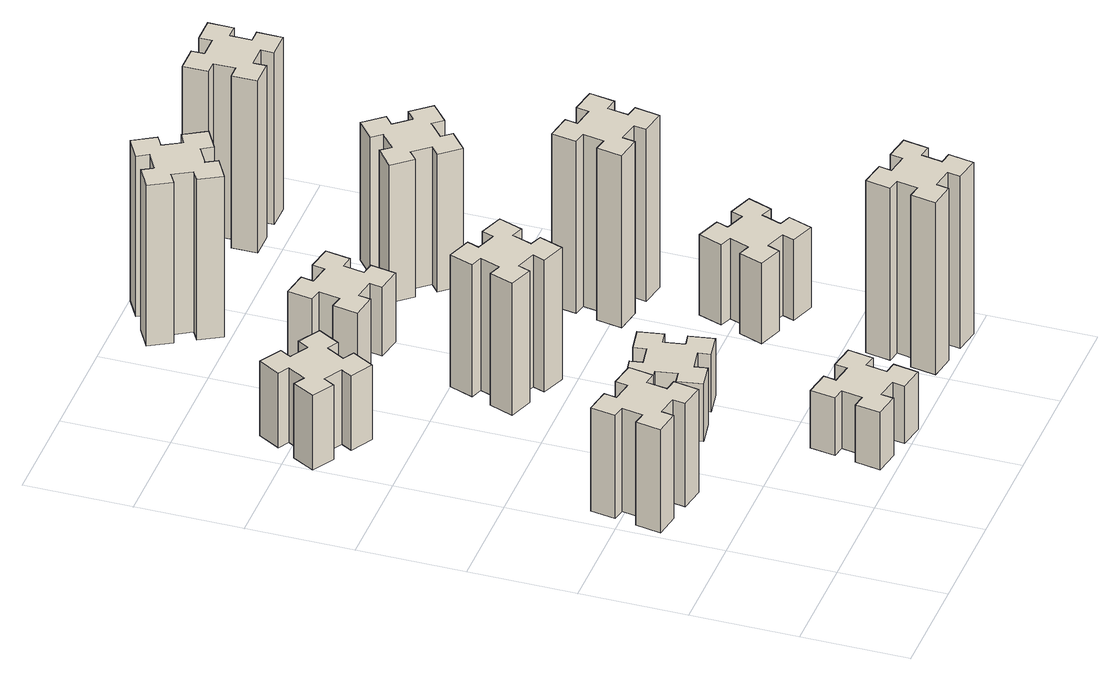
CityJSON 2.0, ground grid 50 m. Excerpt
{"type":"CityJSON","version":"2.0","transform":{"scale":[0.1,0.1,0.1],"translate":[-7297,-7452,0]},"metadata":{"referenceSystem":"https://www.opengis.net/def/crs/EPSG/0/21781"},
"CityObjects":{
"building1":{"type":"Building","attributes":{"class":"1000","function":"1000","usage":"1000","yearOfConstruction":2016,"roofType":"1000","measuredHeight":54,"storeysAboveGround":30,"storeysBelowGround":0},"geometry":[{"type":"Solid","lod":"1","boundaries":[[[[0,1,2,3,4,5,6,7,8,9,10,11,12,13,14,15,16,17,18,19]],[[17,16,20,21]],[[16,15,22,20]],[[15,14,23,22]],[[14,13,24,23]],[[13,12,25,24]],[[12,11,26,25]],[[11,10,27,26]],[[10,9,28,27]],[[9,8,29,28]],[[8,7,30,29]],[[7,6,31,30]],[[6,5,32,31]],[[5,4,33,32]],[[4,3,34,33]],[[3,2,35,34]],[[2,1,36,35]],[[1,0,37,36]],[[0,19,38,37]],[[19,18,39,38]],[[18,17,21,39]],[[24,25,26,27,28,29,30,31,32,33,34,35,36,37,38,39,21,20,22,23]]]]}]},
"building2":{"type":"Building","attributes":{"class":"1000","function":"1000","usage":"1000","yearOfConstruction":2016,"roofType":"1000","measuredHeight":39,"storeysAboveGround":30,"storeysBelowGround":0},"geometry":[{"type":"Solid","lod":"1","boundaries":[[[[40,41,42,43,44,45,46,47,48,49,50,51,52,53,54,55,56,57,58,59]],[[57,56,60,61]],[[56,55,62,60]],[[55,54,63,62]],[[54,53,64,63]],[[53,52,65,64]],[[52,51,66,65]],[[51,50,67,66]],[[50,49,68,67]],[[49,48,69,68]],[[48,47,70,69]],[[47,46,71,70]],[[46,45,72,71]],[[45,44,73,72]],[[44,43,74,73]],[[43,42,75,74]],[[42,41,76,75]],[[41,40,77,76]],[[40,59,78,77]],[[59,58,79,78]],[[58,57,61,79]],[[64,65,66,67,68,69,70,71,72,73,74,75,76,77,78,79,61,60,62,63]]]]}]},
"building3":{"type":"Building","attributes":{"class":"1000","function":"1000","usage":"1000","yearOfConstruction":2016,"roofType":"1000","measuredHeight":30,"storeysAboveGround":30,"storeysBelowGround":0},"geometry":[{"type":"Solid","lod":"1","boundaries":[[[[80,81,82,83,84,85,86,87,88,89,90,91,92,93,94,95,96,97,98,99]],[[97,96,100,101]],[[96,95,102,100]],[[95,94,103,102]],[[94,93,104,103]],[[93,92,105,104]],[[92,91,106,105]],[[91,90,107,106]],[[90,89,108,107]],[[89,88,109,108]],[[88,87,110,109]],[[87,86,111,110]],[[86,85,112,111]],[[85,84,113,112]],[[84,83,114,113]],[[83,82,115,114]],[[82,81,116,115]],[[81,80,117,116]],[[80,99,118,117]],[[99,98,119,118]],[[98,97,101,119]],[[104,105,106,107,108,109,110,111,112,113,114,115,116,117,118,119,101,100,102,103]]]]}]},
"building4":{"type":"Building","attributes":{"class":"1000","function":"1000","usage":"1000","yearOfConstruction":2016,"roofType":"1000","measuredHeight":30,"storeysAboveGround":30,"storeysBelowGround":0},"geometry":[{"type":"Solid","lod":"1","boundaries":[[[[120,121,122,123,124,125,126,127,128,129,130,131,132,133,134,135,136,137,138,139]],[[137,136,140,141]],[[136,135,142,140]],[[135,134,143,142]],[[134,133,144,143]],[[133,132,145,144]],[[132,131,146,145]],[[131,130,147,146]],[[130,129,148,147]],[[129,128,149,148]],[[128,127,150,149]],[[127,126,151,150]],[[126,125,152,151]],[[125,124,153,152]],[[124,123,154,153]],[[123,122,155,154]],[[122,121,156,155]],[[121,120,157,156]],[[120,139,158,157]],[[139,138,159,158]],[[138,137,141,159]],[[144,145,146,147,148,149,150,151,152,153,154,155,156,157,158,159,141,140,142,143]]]]}]},
"building5":{"type":"Building","attributes":{"class":"1000","function":"1000","usage":"1000","yearOfConstruction":2016,"roofType":"1000","measuredHeight":69,"storeysAboveGround":30,"storeysBelowGround":0},"geometry":[{"type":"Solid","lod":"1","boundaries":[[[[160,161,162,163,164,165,166,167,168,169,170,171,172,173,174,175,176,177,178,179]],[[177,176,180,181]],[[176,175,182,180]],[[175,174,183,182]],[[174,173,184,183]],[[173,172,185,184]],[[172,171,186,185]],[[171,170,187,186]],[[170,169,188,187]],[[169,168,189,188]],[[168,167,190,189]],[[167,166,191,190]],[[166,165,192,191]],[[165,164,193,192]],[[164,163,194,193]],[[163,162,195,194]],[[162,161,196,195]],[[161,160,197,196]],[[160,179,198,197]],[[179,178,199,198]],[[178,177,181,199]],[[184,185,186,187,188,189,190,191,192,193,194,195,196,197,198,199,181,180,182,183]]]]}]},
"building6":{"type":"Building","attributes":{"class":"1000","function":"1000","usage":"1000","yearOfConstruction":2016,"roofType":"1000","measuredHeight":36,"storeysAboveGround":30,"storeysBelowGround":0},"geometry":[{"type":"Solid","lod":"1","boundaries":[[[[200,201,202,203,204,205,206,207,208,209,210,211,212,213,214,215,216,217,218,219]],[[217,216,220,221]],[[216,215,222,220]],[[215,214,223,222]],[[214,213,224,223]],[[213,212,225,224]],[[212,211,226,225]],[[211,210,227,226]],[[210,209,228,227]],[[209,208,229,228]],[[208,207,230,229]],[[207,206,231,230]],[[206,205,232,231]],[[205,204,233,232]],[[204,203,234,233]],[[203,202,235,234]],[[202,201,236,235]],[[201,200,237,236]],[[200,219,238,237]],[[219,218,239,238]],[[218,217,221,239]],[[224,225,226,227,228,229,230,231,232,233,234,235,236,237,238,239,221,220,222,223]]]]}]},
"building7":{"type":"Building","attributes":{"class":"1000","function":"1000","usage":"1000","yearOfConstruction":2016,"roofType":"1000","measuredHeight":90,"storeysAboveGround":30,"storeysBelowGround":0},"geometry":[{"type":"Solid","lod":"1","boundaries":[[[[240,241,242,243,244,245,246,247,248,249,250,251,252,253,254,255,256,257,258,259]],[[257,256,260,261]],[[256,255,262,260]],[[255,254,263,262]],[[254,253,264,263]],[[253,252,265,264]],[[252,251,266,265]],[[251,250,267,266]],[[250,249,268,267]],[[249,248,269,268]],[[248,247,270,269]],[[247,246,271,270]],[[246,245,272,271]],[[245,244,273,272]],[[244,243,274,273]],[[243,242,275,274]],[[242,241,276,275]],[[241,240,277,276]],[[240,259,278,277]],[[259,258,279,278]],[[258,257,261,279]],[[264,265,266,267,268,269,270,271,272,273,274,275,276,277,278,279,261,260,262,263]]]]}]},
"building8":{"type":"Building","attributes":{"class":"1000","function":"1000","usage":"1000","yearOfConstruction":2016,"roofType":"1000","measuredHeight":84,"storeysAboveGround":30,"storeysBelowGround":0},"geometry":[{"type":"Solid","lod":"1","boundaries":[[[[280,281,282,283,284,285,286,287,288,289,290,291,292,293,294,295,296,297,298,299]],[[297,296,300,301]],[[296,295,302,300]],[[295,294,303,302]],[[294,293,304,303]],[[293,292,305,304]],[[292,291,306,305]],[[291,290,307,306]],[[290,289,308,307]],[[289,288,309,308]],[[288,287,310,309]],[[287,286,311,310]],[[286,285,312,311]],[[285,284,313,312]],[[284,283,314,313]],[[283,282,315,314]],[[282,281,316,315]],[[281,280,317,316]],[[280,299,318,317]],[[299,298,319,318]],[[298,297,301,319]],[[304,305,306,307,308,309,310,311,312,313,314,315,316,317,318,319,301,300,302,303]]]]}]},
"building9":{"type":"Building","attributes":{"class":"1000","function":"1000","usage":"1000","yearOfConstruction":2016,"roofType":"1000","measuredHeight":42,"storeysAboveGround":30,"storeysBelowGround":0},"geometry":[{"type":"Solid","lod":"1","boundaries":[[[[320,321,322,323,324,325,326,327,328,329,330,331,332,333,334,335,336,337,338,339]],[[337,336,340,341]],[[336,335,342,340]],[[335,334,343,342]],[[334,333,344,343]],[[333,332,345,344]],[[332,331,346,345]],[[331,330,347,346]],[[330,329,348,347]],[[329,328,349,348]],[[328,327,350,349]],[[327,326,351,350]],[[326,325,352,351]],[[325,324,353,352]],[[324,323,354,353]],[[323,322,355,354]],[[322,321,356,355]],[[321,320,357,356]],[[320,339,358,357]],[[339,338,359,358]],[[338,337,341,359]],[[344,345,346,347,348,349,350,351,352,353,354,355,356,357,358,359,341,340,342,343]]]]}]},
"building10":{"type":"Building","attributes":{"class":"1000","function":"1000","usage":"1000","yearOfConstruction":2016,"roofType":"1000","measuredHeight":90,"storeysAboveGround":30,"storeysBelowGround":0},"geometry":[{"type":"Solid","lod":"1","boundaries":[[[[360,361,362,363,364,365,366,367,368,369,370,371,372,373,374,375,376,377,378,379]],[[377,376,380,381]],[[376,375,382,380]],[[375,374,383,382]],[[374,373,384,383]],[[373,372,385,384]],[[372,371,386,385]],[[371,370,387,386]],[[370,369,388,387]],[[369,368,389,388]],[[368,367,390,389]],[[367,366,391,390]],[[366,365,392,391]],[[365,364,393,392]],[[364,363,394,393]],[[363,362,395,394]],[[362,361,396,395]],[[361,360,397,396]],[[360,379,398,397]],[[379,378,399,398]],[[378,377,381,399]],[[384,385,386,387,388,389,390,391,392,393,394,395,396,397,398,399,381,380,382,383]]]]}]},
"building11":{"type":"Building","attributes":{"class":"1000","function":"1000","usage":"1000","yearOfConstruction":2016,"roofType":"1000","measuredHeight":72,"storeysAboveGround":30,"storeysBelowGround":0},"geometry":[{"type":"Solid","lod":"1","boundaries":[[[[400,401,402,403,404,405,406,407,408,409,410,411,412,413,414,415,416,417,418,419]],[[417,416,420,421]],[[416,415,422,420]],[[415,414,423,422]],[[414,413,424,423]],[[413,412,425,424]],[[412,411,426,425]],[[411,410,427,426]],[[410,409,428,427]],[[409,408,429,428]],[[408,407,430,429]],[[407,406,431,430]],[[406,405,432,431]],[[405,404,433,432]],[[404,403,434,433]],[[403,402,435,434]],[[402,401,436,435]],[[401,400,437,436]],[[400,419,438,437]],[[419,418,439,438]],[[418,417,421,439]],[[424,425,426,427,428,429,430,431,432,433,434,435,436,437,438,439,421,420,422,423]]]]}]},
"building12":{"type":"Building","attributes":{"class":"1000","function":"1000","usage":"1000","yearOfConstruction":2016,"roofType":"1000","measuredHeight":90,"storeysAboveGround":30,"storeysBelowGround":0},"geometry":[{"type":"Solid","lod":"1","boundaries":[[[[440,441,442,443,444,445,446,447,448,449,450,451,452,453,454,455,456,457,458,459]],[[457,456,460,461]],[[456,455,462,460]],[[455,454,463,462]],[[454,453,464,463]],[[453,452,465,464]],[[452,451,466,465]],[[451,450,467,466]],[[450,449,468,467]],[[449,448,469,468]],[[448,447,470,469]],[[447,446,471,470]],[[446,445,472,471]],[[445,444,473,472]],[[444,443,474,473]],[[443,442,475,474]],[[442,441,476,475]],[[441,440,477,476]],[[440,459,478,477]],[[459,458,479,478]],[[458,457,461,479]],[[464,465,466,467,468,469,470,471,472,473,474,475,476,477,478,479,461,460,462,463]]]]}]}
},
"vertices":[
[335,877,0],[352,975,0],[411,965,0],[432,1083,0],[314,1104,0],[304,1045,0],[205,1062,0],[216,1121,0],[97,1142,0],[77,1024,0],[136,1014,0],[118,915,0],[59,926,0],[38,807,0],[157,787,0],[167,846,0],[265,828,0],[255,769,0],[373,748,0],[394,867,0],[265,828,540],[255,769,540],[167,846,540],[157,787,540],[38,807,540],[59,926,540],[118,915,540],[136,1014,540],[77,1024,540],[97,1142,540],[216,1121,540],[205,1062,540],[304,1045,540],[314,1104,540],[432,1083,540],[411,965,540],[352,975,540],[335,877,540],[394,867,540],[373,748,540],
[306,2327,0],[356,2414,0],[408,2384,0],[468,2488,0],[364,2548,0],[334,2496,0],[247,2546,0],[277,2598,0],[173,2658,0],[113,2554,0],[165,2524,0],[115,2437,0],[63,2467,0],[3,2363,0],[107,2303,0],[137,2355,0],[224,2305,0],[194,2253,0],[298,2193,0],[358,2297,0],[224,2305,390],[194,2253,390],[137,2355,390],[107,2303,390],[3,2363,390],[63,2467,390],[115,2437,390],[165,2524,390],[113,2554,390],[173,2658,390],[277,2598,390],[247,2546,390],[334,2496,390],[364,2548,390],[468,2488,390],[408,2384,390],[356,2414,390],[306,2327,390],[358,2297,390],[298,2193,390],
[876,274,0],[858,175,0],[799,186,0],[778,67,0],[897,47,0],[907,106,0],[1005,88,0],[995,29,0],[1113,8,0],[1134,127,0],[1075,137,0],[1092,235,0],[1151,225,0],[1172,343,0],[1054,364,0],[1044,305,0],[945,322,0],[956,381,0],[837,402,0],[817,284,0],[945,322,300],[956,381,300],[1044,305,300],[1054,364,300],[1172,343,300],[1151,225,300],[1092,235,300],[1075,137,300],[1134,127,300],[1113,8,300],[995,29,300],[1005,88,300],[907,106,300],[897,47,300],[778,67,300],[799,186,300],[858,175,300],[876,274,300],[817,284,300],[837,402,300],
[758,1075,0],[776,977,0],[717,967,0],[737,848,0],[856,869,0],[845,928,0],[944,946,0],[954,887,0],[1072,907,0],[1051,1026,0],[992,1015,0],[975,1114,0],[1034,1124,0],[1013,1242,0],[895,1221,0],[905,1162,0],[807,1145,0],[797,1204,0],[678,1183,0],[699,1065,0],[807,1145,300],[797,1204,300],[905,1162,300],[895,1221,300],[1013,1242,300],[1034,1124,300],[975,1114,300],[992,1015,300],[1051,1026,300],[1072,907,300],[954,887,300],[944,946,300],[845,928,300],[856,869,300],[737,848,300],[717,967,300],[776,977,300],[758,1075,300],[699,1065,300],[678,1183,300],
[962,1701,0],[996,1795,0],[1052,1774,0],[1093,1887,0],[980,1928,0],[960,1872,0],[866,1906,0],[887,1962,0],[774,2003,0],[733,1890,0],[789,1870,0],[755,1776,0],[699,1797,0],[657,1684,0],[770,1643,0],[791,1699,0],[885,1665,0],[864,1609,0],[977,1567,0],[1018,1680,0],[885,1665,690],[864,1609,690],[791,1699,690],[770,1643,690],[657,1684,690],[699,1797,690],[755,1776,690],[789,1870,690],[733,1890,690],[774,2003,690],[887,1962,690],[866,1906,690],[960,1872,690],[980,1928,690],[1093,1887,690],[1052,1774,690],[996,1795,690],[962,1701,690],[1018,1680,690],[977,1567,690],
[944,2625,0],[845,2642,0],[856,2701,0],[737,2722,0],[717,2604,0],[776,2594,0],[758,2495,0],[699,2506,0],[678,2387,0],[797,2367,0],[807,2426,0],[905,2408,0],[895,2349,0],[1013,2328,0],[1034,2447,0],[975,2457,0],[992,2555,0],[1051,2545,0],[1072,2663,0],[954,2684,0],[992,2555,360],[1051,2545,360],[975,2457,360],[1034,2447,360],[1013,2328,360],[895,2349,360],[905,2408,360],[807,2426,360],[797,2367,360],[678,2387,360],[699,2506,360],[758,2495,360],[776,2594,360],[717,2604,360],[737,2722,360],[856,2701,360],[845,2642,360],[944,2625,360],[954,2684,360],[1072,2663,360],
[1784,305,0],[1685,322,0],[1696,381,0],[1577,402,0],[1557,284,0],[1616,274,0],[1598,175,0],[1539,186,0],[1518,67,0],[1637,47,0],[1647,106,0],[1745,88,0],[1735,29,0],[1853,8,0],[1874,127,0],[1815,137,0],[1832,235,0],[1891,225,0],[1912,343,0],[1794,364,0],[1832,235,900],[1891,225,900],[1815,137,900],[1874,127,900],[1853,8,900],[1735,29,900],[1745,88,900],[1647,106,900],[1637,47,900],[1518,67,900],[1539,186,900],[1598,175,900],[1616,274,900],[1557,284,900],[1577,402,900],[1696,381,900],[1685,322,900],[1784,305,900],[1794,364,900],[1912,343,900],
[996,3277,0],[946,3364,0],[998,3394,0],[938,3498,0],[834,3438,0],[864,3386,0],[777,3336,0],[747,3388,0],[643,3328,0],[703,3224,0],[755,3254,0],[805,3167,0],[753,3137,0],[813,3033,0],[917,3093,0],[887,3145,0],[974,3195,0],[1004,3143,0],[1108,3203,0],[1048,3307,0],[974,3195,840],[1004,3143,840],[887,3145,840],[917,3093,840],[813,3033,840],[753,3137,840],[805,3167,840],[755,3254,840],[703,3224,840],[643,3328,840],[747,3388,840],[777,3336,840],[864,3386,840],[834,3438,840],[938,3498,840],[998,3394,840],[946,3364,840],[996,3277,840],[1048,3307,840],[1108,3203,840],
[1631,859,0],[1725,825,0],[1704,769,0],[1817,727,0],[1858,840,0],[1802,861,0],[1836,955,0],[1892,934,0],[1933,1047,0],[1820,1088,0],[1800,1032,0],[1706,1066,0],[1727,1122,0],[1614,1163,0],[1573,1050,0],[1629,1030,0],[1595,936,0],[1539,957,0],[1497,844,0],[1610,803,0],[1595,936,420],[1539,957,420],[1629,1030,420],[1573,1050,420],[1614,1163,420],[1727,1122,420],[1706,1066,420],[1800,1032,420],[1820,1088,420],[1933,1047,420],[1892,934,420],[1836,955,420],[1802,861,420],[1858,840,420],[1817,727,420],[1704,769,420],[1725,825,420],[1631,859,420],[1610,803,420],[1497,844,420],
[1547,1486,0],[1645,1468,0],[1635,1409,0],[1753,1388,0],[1774,1507,0],[1715,1517,0],[1732,1615,0],[1791,1605,0],[1812,1723,0],[1694,1744,0],[1684,1685,0],[1585,1702,0],[1596,1761,0],[1477,1782,0],[1457,1664,0],[1516,1654,0],[1498,1555,0],[1439,1566,0],[1418,1447,0],[1537,1427,0],[1498,1555,900],[1439,1566,900],[1516,1654,900],[1457,1664,900],[1477,1782,900],[1596,1761,900],[1585,1702,900],[1684,1685,900],[1694,1744,900],[1812,1723,900],[1791,1605,900],[1732,1615,900],[1715,1517,900],[1774,1507,900],[1753,1388,900],[1635,1409,900],[1645,1468,900],[1547,1486,900],[1537,1427,900],[1418,1447,900],
[1399,2393,0],[1463,2316,0],[1417,2278,0],[1494,2186,0],[1586,2263,0],[1548,2309,0],[1624,2373,0],[1663,2327,0],[1755,2404,0],[1678,2496,0],[1632,2458,0],[1567,2534,0],[1613,2573,0],[1536,2665,0],[1444,2588,0],[1483,2542,0],[1406,2477,0],[1368,2523,0],[1276,2446,0],[1353,2354,0],[1406,2477,720],[1368,2523,720],[1483,2542,720],[1444,2588,720],[1536,2665,720],[1613,2573,720],[1567,2534,720],[1632,2458,720],[1678,2496,720],[1755,2404,720],[1663,2327,720],[1624,2373,720],[1548,2309,720],[1586,2263,720],[1494,2186,720],[1417,2278,720],[1463,2316,720],[1399,2393,720],[1353,2354,720],[1276,2446,720],
[1565,3155,0],[1665,3155,0],[1665,3095,0],[1785,3095,0],[1785,3215,0],[1725,3215,0],[1725,3315,0],[1785,3315,0],[1785,3435,0],[1665,3435,0],[1665,3375,0],[1565,3375,0],[1565,3435,0],[1445,3435,0],[1445,3315,0],[1505,3315,0],[1505,3215,0],[1445,3215,0],[1445,3095,0],[1565,3095,0],[1505,3215,900],[1445,3215,900],[1505,3315,900],[1445,3315,900],[1445,3435,900],[1565,3435,900],[1565,3375,900],[1665,3375,900],[1665,3435,900],[1785,3435,900],[1785,3315,900],[1725,3315,900],[1725,3215,900],[1785,3215,900],[1785,3095,900],[1665,3095,900],[1665,3155,900],[1565,3155,900],[1565,3095,900],[1445,3095,900]
]}
